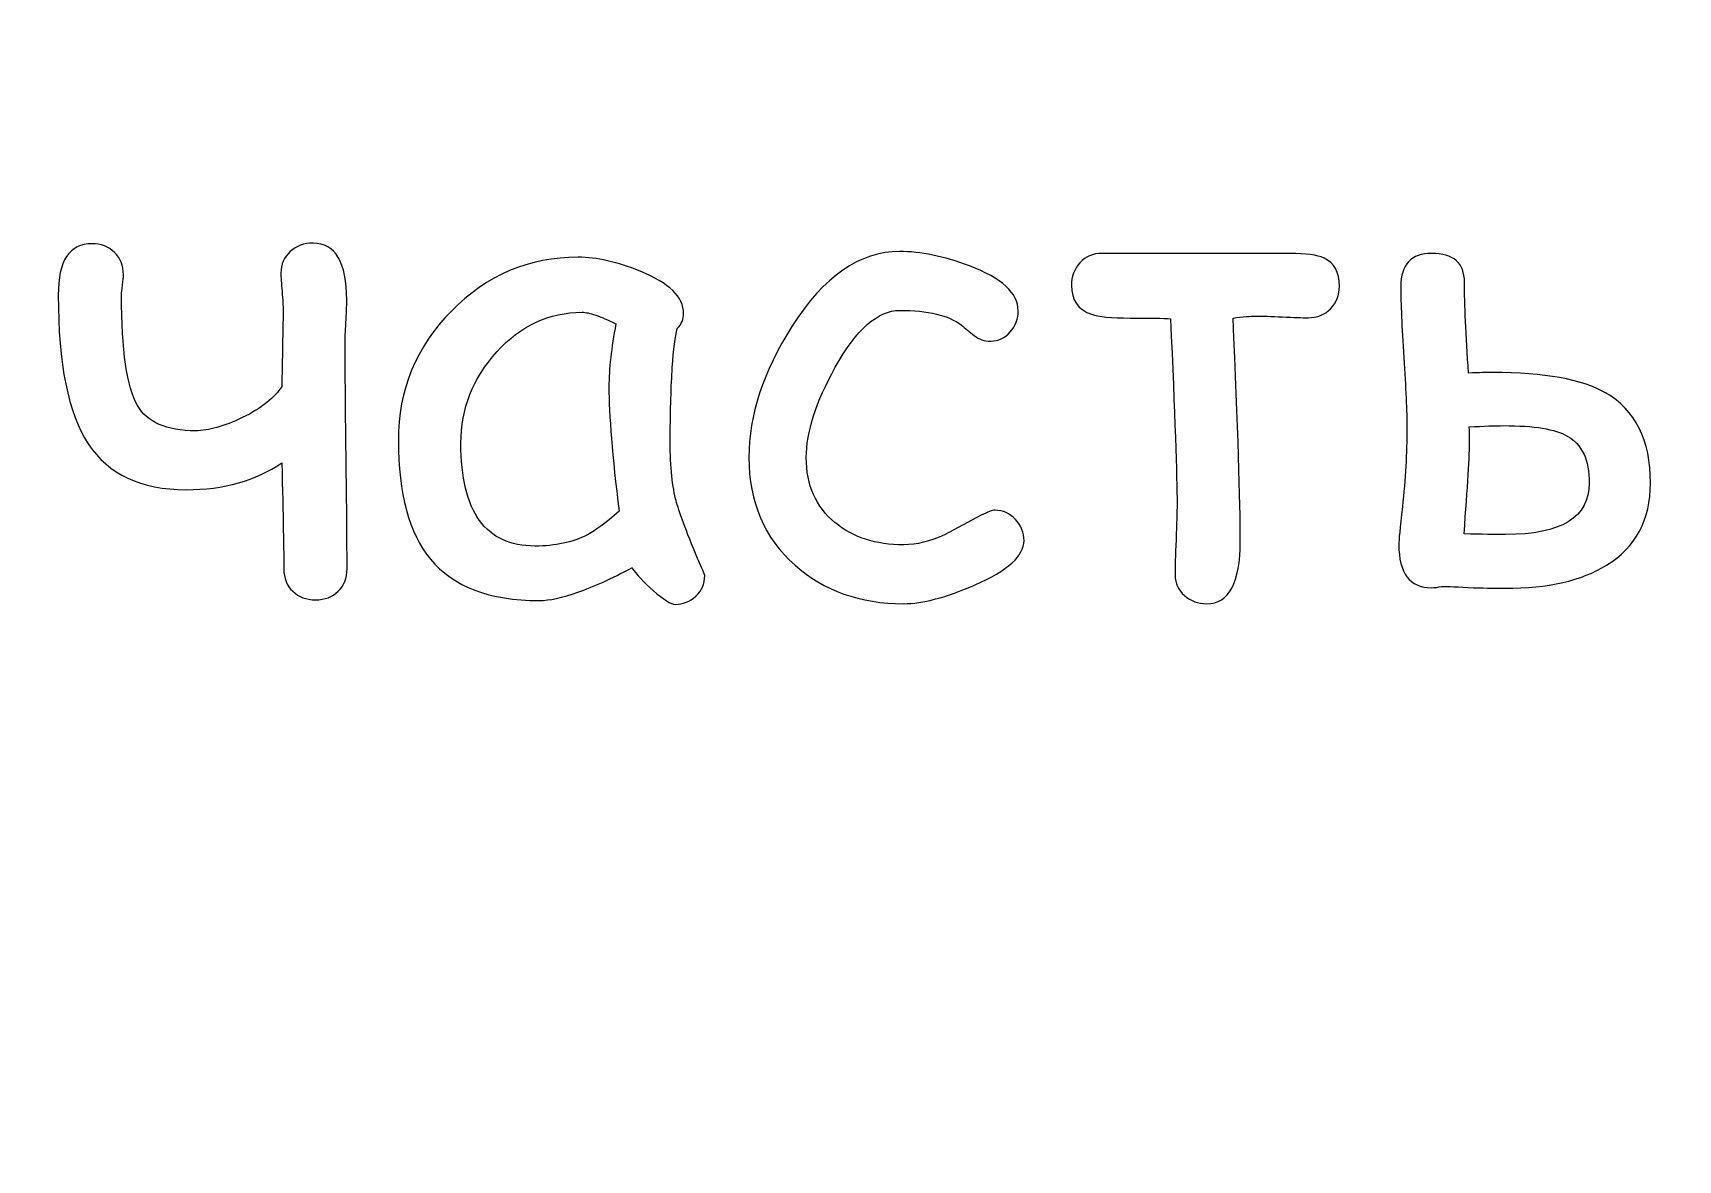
# Model space of a CAD drawing. Header units: centimetres. Extents: x -32 to 84, y -99 to 5.
# Drawn here: x -23.802 to -22.307, y -11.239 to -10.214 of the extents above; entities that cross this region are included whole.
import ezdxf

# ---------------------------------------------------------------- set-up
doc = ezdxf.new("R2010")
doc.units = ezdxf.units.CM
doc.header["$MEASUREMENT"] = 0
doc.layers.add('layer 1', color=7, linetype='Continuous')

msp = doc.modelspace()

# ---------------------------------------------------------------- linework, layer by layer
at = {"layer": 'layer 1', "color": 250, "lineweight": 20}
for points, knots in [([(-32.5, 5.15), (-32.5, 5.15), (-12.50001, 5.15), (-12.50001, 5.15), (-12.50001, 5.15), (-12.50001, 5.15), (-12.50001, -14.85), (-12.50001, -14.85), (-12.50001, -14.85), (-12.50001, -14.85), (-32.5, -14.85), (-32.5, -14.85), (-32.5, -14.85), (-32.5, -14.85), (-32.5, 5.15), (-32.5, 5.15)], [0, 0, 0, 0, 0.2, 0.2, 0.2, 0.2, 0.4, 0.4, 0.4, 0.4, 0.6, 0.6, 0.6, 0.6, 1, 1, 1, 1]), ([(-23.51635, -10.70157), (-23.51635, -10.70991), (-23.51912, -10.7167), (-23.52444, -10.72194), (-23.52444, -10.72194), (-23.52988, -10.72708), (-23.53669, -10.7297), (-23.54499, -10.7297), (-23.54499, -10.7297), (-23.55339, -10.7297), (-23.5604, -10.72708), (-23.56573, -10.72194), (-23.56573, -10.72194), (-23.57117, -10.7168), (-23.57384, -10.71001), (-23.57384, -10.70176), (-23.57384, -10.70176), (-23.57384, -10.68653), (-23.57443, -10.65433), (-23.57561, -10.60515), (-23.57561, -10.60515), (-23.59912, -10.62144), (-23.62826, -10.62959), (-23.66273, -10.62959), (-23.66273, -10.62959), (-23.70372, -10.62959), (-23.73325, -10.61572), (-23.75153, -10.58798), (-23.75153, -10.58798), (-23.76979, -10.56033), (-23.77888, -10.51523), (-23.77888, -10.45276), (-23.77888, -10.45276), (-23.77888, -10.42162), (-23.7687, -10.4061), (-23.74826, -10.4061), (-23.74826, -10.4061), (-23.73997, -10.4061), (-23.73315, -10.40872), (-23.72772, -10.41395), (-23.72772, -10.41395), (-23.72238, -10.41919), (-23.71961, -10.42589), (-23.71961, -10.43433), (-23.71961, -10.43433), (-23.71961, -10.43636), (-23.71991, -10.43947), (-23.72051, -10.44354), (-23.72051, -10.44354), (-23.7211, -10.44761), (-23.7214, -10.45072), (-23.7214, -10.45276), (-23.7214, -10.45276), (-23.7214, -10.5031), (-23.71656, -10.53647), (-23.70688, -10.55296), (-23.70688, -10.55296), (-23.69799, -10.56838), (-23.6804, -10.57605), (-23.65413, -10.57605), (-23.65413, -10.57605), (-23.64238, -10.57605), (-23.62816, -10.57207), (-23.61156, -10.56412), (-23.61156, -10.56412), (-23.59378, -10.55539), (-23.58183, -10.54588), (-23.57561, -10.53569), (-23.57561, -10.53569), (-23.57561, -10.53036), (-23.57542, -10.51872), (-23.57502, -10.50077), (-23.57502, -10.50077), (-23.57462, -10.48273), (-23.57443, -10.47138), (-23.57443, -10.46663), (-23.57443, -10.46663), (-23.57443, -10.46284), (-23.57483, -10.45712), (-23.57542, -10.44955), (-23.57542, -10.44955), (-23.57611, -10.44199), (-23.57651, -10.43636), (-23.57651, -10.43277), (-23.57651, -10.43277), (-23.57651, -10.42482), (-23.57363, -10.41832), (-23.56791, -10.41318), (-23.56791, -10.41318), (-23.56228, -10.40804), (-23.55537, -10.40552), (-23.54726, -10.40552), (-23.54726, -10.40552), (-23.52692, -10.40552), (-23.51664, -10.42278), (-23.51664, -10.45741), (-23.51664, -10.45741), (-23.51664, -10.46255), (-23.51694, -10.46934), (-23.51744, -10.47788), (-23.51744, -10.47788), (-23.51793, -10.48642), (-23.51813, -10.49204), (-23.51813, -10.49466), (-23.51813, -10.49466), (-23.51813, -10.51639), (-23.51784, -10.55092), (-23.51724, -10.59816), (-23.51724, -10.59816), (-23.51664, -10.64531), (-23.51635, -10.67984), (-23.51635, -10.70157)], [0, 0, 0, 0, 0.0344828, 0.0344828, 0.0344828, 0.0344828, 0.0689655, 0.0689655, 0.0689655, 0.0689655, 0.1034483, 0.1034483, 0.1034483, 0.1034483, 0.137931, 0.137931, 0.137931, 0.137931, 0.1724138, 0.1724138, 0.1724138, 0.1724138, 0.2068966, 0.2068966, 0.2068966, 0.2068966, 0.2413793, 0.2413793, 0.2413793, 0.2413793, 0.2758621, 0.2758621, 0.2758621, 0.2758621, 0.3103448, 0.3103448, 0.3103448, 0.3103448, 0.3448276, 0.3448276, 0.3448276, 0.3448276, 0.3793103, 0.3793103, 0.3793103, 0.3793103, 0.4137931, 0.4137931, 0.4137931, 0.4137931, 0.4482759, 0.4482759, 0.4482759, 0.4482759, 0.4827586, 0.4827586, 0.4827586, 0.4827586, 0.5172414, 0.5172414, 0.5172414, 0.5172414, 0.5517241, 0.5517241, 0.5517241, 0.5517241, 0.5862069, 0.5862069, 0.5862069, 0.5862069, 0.6206897, 0.6206897, 0.6206897, 0.6206897, 0.6551724, 0.6551724, 0.6551724, 0.6551724, 0.6896552, 0.6896552, 0.6896552, 0.6896552, 0.7241379, 0.7241379, 0.7241379, 0.7241379, 0.7586207, 0.7586207, 0.7586207, 0.7586207, 0.7931034, 0.7931034, 0.7931034, 0.7931034, 0.8275862, 0.8275862, 0.8275862, 0.8275862, 0.862069, 0.862069, 0.862069, 0.862069, 0.8965517, 0.8965517, 0.8965517, 0.8965517, 0.9310345, 0.9310345, 0.9310345, 0.9310345, 1, 1, 1, 1]), ([(-23.21817, -10.73377), (-23.22182, -10.73377), (-23.22844, -10.7296), (-23.23812, -10.72126), (-23.23812, -10.72126), (-23.24681, -10.7135), (-23.25323, -10.70661), (-23.25748, -10.7006), (-23.25748, -10.7006), (-23.27605, -10.7104), (-23.29234, -10.71777), (-23.30647, -10.72281), (-23.30647, -10.72281), (-23.3205, -10.72776), (-23.33235, -10.73028), (-23.34173, -10.73028), (-23.34173, -10.73028), (-23.38697, -10.73028), (-23.41985, -10.71777), (-23.4405, -10.69274), (-23.4405, -10.69274), (-23.45996, -10.66927), (-23.46974, -10.63328), (-23.46974, -10.58478), (-23.46974, -10.58478), (-23.46974, -10.53899), (-23.45364, -10.4998), (-23.42153, -10.46721), (-23.42153, -10.46721), (-23.38934, -10.43462), (-23.35091, -10.41832), (-23.30637, -10.41832), (-23.30637, -10.41832), (-23.28958, -10.41832), (-23.27072, -10.42259), (-23.24987, -10.43112), (-23.24987, -10.43112), (-23.2236, -10.4417), (-23.21047, -10.4545), (-23.21047, -10.46944), (-23.21047, -10.46944), (-23.21047, -10.47458), (-23.21234, -10.47914), (-23.21619, -10.48312), (-23.21619, -10.48312), (-23.21817, -10.4903), (-23.21965, -10.50213), (-23.22073, -10.51862), (-23.22073, -10.51862), (-23.22182, -10.53511), (-23.22241, -10.55626), (-23.22262, -10.58196), (-23.22262, -10.58196), (-23.22281, -10.60554), (-23.22113, -10.62406), (-23.21768, -10.63774), (-23.21768, -10.63774), (-23.21579, -10.64608), (-23.20978, -10.66277), (-23.1996, -10.6877), (-23.1996, -10.6877), (-23.19822, -10.69119), (-23.19604, -10.69614), (-23.19299, -10.70283), (-23.19299, -10.70283), (-23.19299, -10.70283), (-23.1912, -10.70758), (-23.1912, -10.70758), (-23.1912, -10.70758), (-23.1912, -10.71525), (-23.19387, -10.72146), (-23.1993, -10.7264), (-23.1993, -10.7264), (-23.20474, -10.73135), (-23.21096, -10.73377), (-23.21817, -10.73377)], [0, 0, 0, 0, 0.05, 0.05, 0.05, 0.05, 0.1, 0.1, 0.1, 0.1, 0.15, 0.15, 0.15, 0.15, 0.2, 0.2, 0.2, 0.2, 0.25, 0.25, 0.25, 0.25, 0.3, 0.3, 0.3, 0.3, 0.35, 0.35, 0.35, 0.35, 0.4, 0.4, 0.4, 0.4, 0.45, 0.45, 0.45, 0.45, 0.5, 0.5, 0.5, 0.5, 0.55, 0.55, 0.55, 0.55, 0.6, 0.6, 0.6, 0.6, 0.65, 0.65, 0.65, 0.65, 0.7, 0.7, 0.7, 0.7, 0.75, 0.75, 0.75, 0.75, 0.8, 0.8, 0.8, 0.8, 0.85, 0.85, 0.85, 0.85, 0.9, 0.9, 0.9, 0.9, 1, 1, 1, 1]), ([(-23.01045, -10.73319), (-23.04997, -10.73319), (-23.08295, -10.72146), (-23.10942, -10.69798), (-23.10942, -10.69798), (-23.13718, -10.67334), (-23.15111, -10.64085), (-23.15111, -10.6004), (-23.15111, -10.6004), (-23.15111, -10.56198), (-23.13806, -10.52221), (-23.11199, -10.48127), (-23.11199, -10.48127), (-23.08305, -10.43578), (-23.05035, -10.41308), (-23.01411, -10.41308), (-23.01411, -10.41308), (-22.99515, -10.41308), (-22.97401, -10.41745), (-22.9507, -10.42618), (-22.9507, -10.42618), (-22.92116, -10.43733), (-22.90635, -10.45091), (-22.90635, -10.46702), (-22.90635, -10.46702), (-22.90635, -10.47419), (-22.90872, -10.4806), (-22.91356, -10.48622), (-22.91356, -10.48622), (-22.9184, -10.49175), (-22.92442, -10.49456), (-22.93154, -10.49456), (-22.93154, -10.49456), (-22.93717, -10.49456), (-22.94201, -10.49292), (-22.94616, -10.48962), (-22.94616, -10.48962), (-22.95031, -10.48632), (-22.95436, -10.48312), (-22.95821, -10.47992), (-22.95821, -10.47992), (-22.96956, -10.47109), (-22.98823, -10.46663), (-23.01411, -10.46663), (-23.01411, -10.46663), (-23.03377, -10.46663), (-23.05332, -10.48389), (-23.07258, -10.51833), (-23.07258, -10.51833), (-23.09017, -10.54995), (-23.09895, -10.57731), (-23.09895, -10.6004), (-23.09895, -10.6004), (-23.09895, -10.62542), (-23.09026, -10.64511), (-23.07288, -10.65947), (-23.07288, -10.65947), (-23.05668, -10.67295), (-23.03584, -10.67965), (-23.01036, -10.67965), (-23.01036, -10.67965), (-22.9988, -10.67965), (-22.98645, -10.67664), (-22.97332, -10.67053), (-22.97332, -10.67053), (-22.97332, -10.67053), (-22.93984, -10.65278), (-22.93984, -10.65278), (-22.93984, -10.65278), (-22.934, -10.64977), (-22.92986, -10.64822), (-22.92739, -10.64822), (-22.92739, -10.64822), (-22.92018, -10.64822), (-22.91406, -10.65103), (-22.90882, -10.65666), (-22.90882, -10.65666), (-22.90359, -10.66228), (-22.90101, -10.66869), (-22.90101, -10.67586), (-22.90101, -10.67586), (-22.90101, -10.68974), (-22.91584, -10.70312), (-22.94556, -10.71612), (-22.94556, -10.71612), (-22.97164, -10.72747), (-22.99327, -10.73319), (-23.01045, -10.73319)], [0, 0, 0, 0, 0.0434783, 0.0434783, 0.0434783, 0.0434783, 0.0869565, 0.0869565, 0.0869565, 0.0869565, 0.1304348, 0.1304348, 0.1304348, 0.1304348, 0.173913, 0.173913, 0.173913, 0.173913, 0.2173913, 0.2173913, 0.2173913, 0.2173913, 0.2608696, 0.2608696, 0.2608696, 0.2608696, 0.3043478, 0.3043478, 0.3043478, 0.3043478, 0.3478261, 0.3478261, 0.3478261, 0.3478261, 0.3913043, 0.3913043, 0.3913043, 0.3913043, 0.4347826, 0.4347826, 0.4347826, 0.4347826, 0.4782609, 0.4782609, 0.4782609, 0.4782609, 0.5217391, 0.5217391, 0.5217391, 0.5217391, 0.5652174, 0.5652174, 0.5652174, 0.5652174, 0.6086957, 0.6086957, 0.6086957, 0.6086957, 0.6521739, 0.6521739, 0.6521739, 0.6521739, 0.6956522, 0.6956522, 0.6956522, 0.6956522, 0.7391304, 0.7391304, 0.7391304, 0.7391304, 0.7826087, 0.7826087, 0.7826087, 0.7826087, 0.826087, 0.826087, 0.826087, 0.826087, 0.8695652, 0.8695652, 0.8695652, 0.8695652, 0.9130435, 0.9130435, 0.9130435, 0.9130435, 1, 1, 1, 1]), ([(-22.6144, -10.44451), (-22.6144, -10.45285), (-22.61706, -10.45974), (-22.62239, -10.46517), (-22.62239, -10.46517), (-22.62773, -10.4706), (-22.63454, -10.47332), (-22.64284, -10.47332), (-22.64284, -10.47332), (-22.64807, -10.47332), (-22.65578, -10.47303), (-22.66614, -10.47254), (-22.66614, -10.47254), (-22.67652, -10.47206), (-22.68432, -10.47187), (-22.68955, -10.47187), (-22.68955, -10.47187), (-22.69528, -10.47187), (-22.70249, -10.47245), (-22.71099, -10.47361), (-22.71099, -10.47361), (-22.70665, -10.57323), (-22.70447, -10.64085), (-22.70447, -10.67645), (-22.70447, -10.67645), (-22.70447, -10.71428), (-22.71464, -10.73319), (-22.73509, -10.73319), (-22.73509, -10.73319), (-22.74279, -10.73319), (-22.74951, -10.73077), (-22.75513, -10.72582), (-22.75513, -10.72582), (-22.76087, -10.72087), (-22.76373, -10.71476), (-22.76373, -10.70739), (-22.76373, -10.70739), (-22.76373, -10.70021), (-22.76343, -10.68944), (-22.76284, -10.67509), (-22.76284, -10.67509), (-22.76225, -10.66063), (-22.76196, -10.64987), (-22.76196, -10.64269), (-22.76196, -10.64269), (-22.76196, -10.61776), (-22.76393, -10.56159), (-22.76788, -10.47419), (-22.76788, -10.47419), (-22.77421, -10.47381), (-22.78655, -10.47361), (-22.80462, -10.47361), (-22.80462, -10.47361), (-22.82151, -10.47361), (-22.83317, -10.47245), (-22.83969, -10.47022), (-22.83969, -10.47022), (-22.85183, -10.46605), (-22.85796, -10.45722), (-22.85796, -10.44393), (-22.85796, -10.44393), (-22.85796, -10.43597), (-22.85539, -10.42909), (-22.85026, -10.42336), (-22.85026, -10.42336), (-22.84511, -10.41764), (-22.83851, -10.41483), (-22.83011, -10.41483), (-22.83011, -10.41483), (-22.83011, -10.41483), (-22.65923, -10.41483), (-22.65923, -10.41483), (-22.65923, -10.41483), (-22.64502, -10.41483), (-22.63464, -10.41628), (-22.62832, -10.4191), (-22.62832, -10.4191), (-22.61903, -10.42346), (-22.6144, -10.4319), (-22.6144, -10.44451)], [0, 0, 0, 0, 0.047619, 0.047619, 0.047619, 0.047619, 0.0952381, 0.0952381, 0.0952381, 0.0952381, 0.1428571, 0.1428571, 0.1428571, 0.1428571, 0.1904762, 0.1904762, 0.1904762, 0.1904762, 0.2380952, 0.2380952, 0.2380952, 0.2380952, 0.2857143, 0.2857143, 0.2857143, 0.2857143, 0.3333333, 0.3333333, 0.3333333, 0.3333333, 0.3809524, 0.3809524, 0.3809524, 0.3809524, 0.4285714, 0.4285714, 0.4285714, 0.4285714, 0.4761905, 0.4761905, 0.4761905, 0.4761905, 0.5238095, 0.5238095, 0.5238095, 0.5238095, 0.5714286, 0.5714286, 0.5714286, 0.5714286, 0.6190476, 0.6190476, 0.6190476, 0.6190476, 0.6666667, 0.6666667, 0.6666667, 0.6666667, 0.7142857, 0.7142857, 0.7142857, 0.7142857, 0.7619048, 0.7619048, 0.7619048, 0.7619048, 0.8095238, 0.8095238, 0.8095238, 0.8095238, 0.8571429, 0.8571429, 0.8571429, 0.8571429, 0.9047619, 0.9047619, 0.9047619, 0.9047619, 1, 1, 1, 1]), ([(-22.33161, -10.62368), (-22.33161, -10.65705), (-22.34495, -10.68188), (-22.37151, -10.69817), (-22.37151, -10.69817), (-22.39404, -10.71224), (-22.42476, -10.71922), (-22.46347, -10.71922), (-22.46347, -10.71922), (-22.47059, -10.71922), (-22.48026, -10.71903), (-22.49241, -10.71864), (-22.49241, -10.71864), (-22.50644, -10.71787), (-22.51621, -10.71748), (-22.52165, -10.71748), (-22.52165, -10.71748), (-22.5247, -10.71825), (-22.52777, -10.71864), (-22.53083, -10.71864), (-22.53083, -10.71864), (-22.55048, -10.71864), (-22.56036, -10.70555), (-22.56036, -10.67936), (-22.56036, -10.67936), (-22.56036, -10.67577), (-22.55928, -10.66442), (-22.5571, -10.64521), (-22.5571, -10.64521), (-22.55444, -10.6198), (-22.55305, -10.59603), (-22.55305, -10.57382), (-22.55305, -10.57382), (-22.55305, -10.55868), (-22.55404, -10.53725), (-22.55582, -10.50941), (-22.55582, -10.50941), (-22.55769, -10.48166), (-22.55859, -10.46013), (-22.55859, -10.445), (-22.55859, -10.445), (-22.55859, -10.42492), (-22.5492, -10.41483), (-22.53054, -10.41483), (-22.53054, -10.41483), (-22.51068, -10.41483), (-22.5007, -10.42356), (-22.5007, -10.44102), (-22.5007, -10.44102), (-22.5007, -10.461), (-22.49942, -10.48855), (-22.49696, -10.52367), (-22.49696, -10.52367), (-22.48747, -10.52328), (-22.48007, -10.52308), (-22.47473, -10.52308), (-22.47473, -10.52308), (-22.42821, -10.52308), (-22.39414, -10.52929), (-22.37241, -10.54161), (-22.37241, -10.54161), (-22.34524, -10.55713), (-22.33161, -10.58449), (-22.33161, -10.62368)], [0, 0, 0, 0, 0.0588235, 0.0588235, 0.0588235, 0.0588235, 0.1176471, 0.1176471, 0.1176471, 0.1176471, 0.1764706, 0.1764706, 0.1764706, 0.1764706, 0.2352941, 0.2352941, 0.2352941, 0.2352941, 0.2941176, 0.2941176, 0.2941176, 0.2941176, 0.3529412, 0.3529412, 0.3529412, 0.3529412, 0.4117647, 0.4117647, 0.4117647, 0.4117647, 0.4705882, 0.4705882, 0.4705882, 0.4705882, 0.5294118, 0.5294118, 0.5294118, 0.5294118, 0.5882353, 0.5882353, 0.5882353, 0.5882353, 0.6470588, 0.6470588, 0.6470588, 0.6470588, 0.7058824, 0.7058824, 0.7058824, 0.7058824, 0.7647059, 0.7647059, 0.7647059, 0.7647059, 0.8235294, 0.8235294, 0.8235294, 0.8235294, 0.8823529, 0.8823529, 0.8823529, 0.8823529, 1, 1, 1, 1]), ([(-23.27832, -10.53618), (-23.27832, -10.52803), (-23.27782, -10.51911), (-23.27673, -10.5095), (-23.27673, -10.5095), (-23.27565, -10.4999), (-23.27408, -10.48971), (-23.2719, -10.47895), (-23.2719, -10.47895), (-23.27911, -10.47526), (-23.28524, -10.47264), (-23.29037, -10.4709), (-23.29037, -10.4709), (-23.29551, -10.46925), (-23.29955, -10.46837), (-23.30272, -10.46837), (-23.30272, -10.46837), (-23.33264, -10.46837), (-23.35852, -10.4804), (-23.38025, -10.50436), (-23.38025, -10.50436), (-23.40198, -10.52842), (-23.41285, -10.55606), (-23.41285, -10.5874), (-23.41285, -10.5874), (-23.41285, -10.61853), (-23.40722, -10.64191), (-23.39606, -10.65743), (-23.39606, -10.65743), (-23.3848, -10.67305), (-23.36801, -10.68081), (-23.34559, -10.68081), (-23.34559, -10.68081), (-23.32701, -10.68081), (-23.31131, -10.67751), (-23.29827, -10.67082), (-23.29827, -10.67082), (-23.29136, -10.66723), (-23.28158, -10.66005), (-23.26904, -10.64919), (-23.26904, -10.64919), (-23.27526, -10.59884), (-23.27832, -10.56121), (-23.27832, -10.53618)], [0, 0, 0, 0, 0.0833333, 0.0833333, 0.0833333, 0.0833333, 0.1666667, 0.1666667, 0.1666667, 0.1666667, 0.25, 0.25, 0.25, 0.25, 0.3333333, 0.3333333, 0.3333333, 0.3333333, 0.4166667, 0.4166667, 0.4166667, 0.4166667, 0.5, 0.5, 0.5, 0.5, 0.5833333, 0.5833333, 0.5833333, 0.5833333, 0.6666667, 0.6666667, 0.6666667, 0.6666667, 0.75, 0.75, 0.75, 0.75, 0.8333333, 0.8333333, 0.8333333, 0.8333333, 1, 1, 1, 1]), ([(-22.38732, -10.62368), (-22.38732, -10.60243), (-22.39393, -10.58817), (-22.40727, -10.5808), (-22.40727, -10.5808), (-22.41804, -10.5745), (-22.43739, -10.57139), (-22.46515, -10.57139), (-22.46515, -10.57139), (-22.47265, -10.57139), (-22.48303, -10.57178), (-22.49636, -10.57256), (-22.49636, -10.57256), (-22.49616, -10.57653), (-22.49606, -10.58032), (-22.49606, -10.5839), (-22.49606, -10.5839), (-22.49606, -10.59826), (-22.49774, -10.62688), (-22.5011, -10.66975), (-22.5011, -10.66975), (-22.48511, -10.67014), (-22.47246, -10.67033), (-22.46327, -10.67033), (-22.46327, -10.67033), (-22.41261, -10.67033), (-22.38732, -10.65481), (-22.38732, -10.62368)], [0, 0, 0, 0, 0.125, 0.125, 0.125, 0.125, 0.25, 0.25, 0.25, 0.25, 0.375, 0.375, 0.375, 0.375, 0.5, 0.5, 0.5, 0.5, 0.625, 0.625, 0.625, 0.625, 0.75, 0.75, 0.75, 0.75, 1, 1, 1, 1])]:
    msp.add_open_spline(points, degree=3, knots=knots, dxfattribs=at)
at = {"layer": 'layer 1', "color": 250}
for points, knots in [([(-23.51635, -10.70157), (-23.51635, -10.70991), (-23.51912, -10.7167), (-23.52444, -10.72194), (-23.52444, -10.72194), (-23.52988, -10.72708), (-23.53669, -10.7297), (-23.54499, -10.7297), (-23.54499, -10.7297), (-23.55339, -10.7297), (-23.5604, -10.72708), (-23.56573, -10.72194), (-23.56573, -10.72194), (-23.57117, -10.7168), (-23.57384, -10.71001), (-23.57384, -10.70176), (-23.57384, -10.70176), (-23.57384, -10.68653), (-23.57443, -10.65433), (-23.57561, -10.60515), (-23.57561, -10.60515), (-23.59912, -10.62144), (-23.62826, -10.62959), (-23.66273, -10.62959), (-23.66273, -10.62959), (-23.70372, -10.62959), (-23.73325, -10.61572), (-23.75153, -10.58798), (-23.75153, -10.58798), (-23.76979, -10.56033), (-23.77888, -10.51523), (-23.77888, -10.45276), (-23.77888, -10.45276), (-23.77888, -10.42162), (-23.7687, -10.4061), (-23.74826, -10.4061), (-23.74826, -10.4061), (-23.73997, -10.4061), (-23.73315, -10.40872), (-23.72772, -10.41395), (-23.72772, -10.41395), (-23.72238, -10.41919), (-23.71961, -10.42589), (-23.71961, -10.43433), (-23.71961, -10.43433), (-23.71961, -10.43636), (-23.71991, -10.43947), (-23.72051, -10.44354), (-23.72051, -10.44354), (-23.7211, -10.44761), (-23.7214, -10.45072), (-23.7214, -10.45276), (-23.7214, -10.45276), (-23.7214, -10.5031), (-23.71656, -10.53647), (-23.70688, -10.55296), (-23.70688, -10.55296), (-23.69799, -10.56838), (-23.6804, -10.57605), (-23.65413, -10.57605), (-23.65413, -10.57605), (-23.64238, -10.57605), (-23.62816, -10.57207), (-23.61156, -10.56412), (-23.61156, -10.56412), (-23.59378, -10.55539), (-23.58183, -10.54588), (-23.57561, -10.53569), (-23.57561, -10.53569), (-23.57561, -10.53036), (-23.57542, -10.51872), (-23.57502, -10.50077), (-23.57502, -10.50077), (-23.57462, -10.48273), (-23.57443, -10.47138), (-23.57443, -10.46663), (-23.57443, -10.46663), (-23.57443, -10.46284), (-23.57483, -10.45712), (-23.57542, -10.44955), (-23.57542, -10.44955), (-23.57611, -10.44199), (-23.57651, -10.43636), (-23.57651, -10.43277), (-23.57651, -10.43277), (-23.57651, -10.42482), (-23.57363, -10.41832), (-23.56791, -10.41318), (-23.56791, -10.41318), (-23.56228, -10.40804), (-23.55537, -10.40552), (-23.54726, -10.40552), (-23.54726, -10.40552), (-23.52692, -10.40552), (-23.51664, -10.42278), (-23.51664, -10.45741), (-23.51664, -10.45741), (-23.51664, -10.46255), (-23.51694, -10.46934), (-23.51744, -10.47788), (-23.51744, -10.47788), (-23.51793, -10.48642), (-23.51813, -10.49204), (-23.51813, -10.49466), (-23.51813, -10.49466), (-23.51813, -10.51639), (-23.51784, -10.55092), (-23.51724, -10.59816), (-23.51724, -10.59816), (-23.51664, -10.64531), (-23.51635, -10.67984), (-23.51635, -10.70157)], [0, 0, 0, 0, 0.0344828, 0.0344828, 0.0344828, 0.0344828, 0.0689655, 0.0689655, 0.0689655, 0.0689655, 0.1034483, 0.1034483, 0.1034483, 0.1034483, 0.137931, 0.137931, 0.137931, 0.137931, 0.1724138, 0.1724138, 0.1724138, 0.1724138, 0.2068966, 0.2068966, 0.2068966, 0.2068966, 0.2413793, 0.2413793, 0.2413793, 0.2413793, 0.2758621, 0.2758621, 0.2758621, 0.2758621, 0.3103448, 0.3103448, 0.3103448, 0.3103448, 0.3448276, 0.3448276, 0.3448276, 0.3448276, 0.3793103, 0.3793103, 0.3793103, 0.3793103, 0.4137931, 0.4137931, 0.4137931, 0.4137931, 0.4482759, 0.4482759, 0.4482759, 0.4482759, 0.4827586, 0.4827586, 0.4827586, 0.4827586, 0.5172414, 0.5172414, 0.5172414, 0.5172414, 0.5517241, 0.5517241, 0.5517241, 0.5517241, 0.5862069, 0.5862069, 0.5862069, 0.5862069, 0.6206897, 0.6206897, 0.6206897, 0.6206897, 0.6551724, 0.6551724, 0.6551724, 0.6551724, 0.6896552, 0.6896552, 0.6896552, 0.6896552, 0.7241379, 0.7241379, 0.7241379, 0.7241379, 0.7586207, 0.7586207, 0.7586207, 0.7586207, 0.7931034, 0.7931034, 0.7931034, 0.7931034, 0.8275862, 0.8275862, 0.8275862, 0.8275862, 0.862069, 0.862069, 0.862069, 0.862069, 0.8965517, 0.8965517, 0.8965517, 0.8965517, 0.9310345, 0.9310345, 0.9310345, 0.9310345, 1, 1, 1, 1]), ([(-23.21817, -10.73377), (-23.22182, -10.73377), (-23.22844, -10.7296), (-23.23812, -10.72126), (-23.23812, -10.72126), (-23.24681, -10.7135), (-23.25323, -10.70661), (-23.25748, -10.7006), (-23.25748, -10.7006), (-23.27605, -10.7104), (-23.29234, -10.71777), (-23.30647, -10.72281), (-23.30647, -10.72281), (-23.3205, -10.72776), (-23.33235, -10.73028), (-23.34173, -10.73028), (-23.34173, -10.73028), (-23.38697, -10.73028), (-23.41985, -10.71777), (-23.4405, -10.69274), (-23.4405, -10.69274), (-23.45996, -10.66927), (-23.46974, -10.63328), (-23.46974, -10.58478), (-23.46974, -10.58478), (-23.46974, -10.53899), (-23.45364, -10.4998), (-23.42153, -10.46721), (-23.42153, -10.46721), (-23.38934, -10.43462), (-23.35091, -10.41832), (-23.30637, -10.41832), (-23.30637, -10.41832), (-23.28958, -10.41832), (-23.27072, -10.42259), (-23.24987, -10.43112), (-23.24987, -10.43112), (-23.2236, -10.4417), (-23.21047, -10.4545), (-23.21047, -10.46944), (-23.21047, -10.46944), (-23.21047, -10.47458), (-23.21234, -10.47914), (-23.21619, -10.48312), (-23.21619, -10.48312), (-23.21817, -10.4903), (-23.21965, -10.50213), (-23.22073, -10.51862), (-23.22073, -10.51862), (-23.22182, -10.53511), (-23.22241, -10.55626), (-23.22262, -10.58196), (-23.22262, -10.58196), (-23.22281, -10.60554), (-23.22113, -10.62406), (-23.21768, -10.63774), (-23.21768, -10.63774), (-23.21579, -10.64608), (-23.20978, -10.66277), (-23.1996, -10.6877), (-23.1996, -10.6877), (-23.19822, -10.69119), (-23.19604, -10.69614), (-23.19299, -10.70283), (-23.19299, -10.70283), (-23.19299, -10.70283), (-23.1912, -10.70758), (-23.1912, -10.70758), (-23.1912, -10.70758), (-23.1912, -10.71525), (-23.19387, -10.72146), (-23.1993, -10.7264), (-23.1993, -10.7264), (-23.20474, -10.73135), (-23.21096, -10.73377), (-23.21817, -10.73377)], [0, 0, 0, 0, 0.05, 0.05, 0.05, 0.05, 0.1, 0.1, 0.1, 0.1, 0.15, 0.15, 0.15, 0.15, 0.2, 0.2, 0.2, 0.2, 0.25, 0.25, 0.25, 0.25, 0.3, 0.3, 0.3, 0.3, 0.35, 0.35, 0.35, 0.35, 0.4, 0.4, 0.4, 0.4, 0.45, 0.45, 0.45, 0.45, 0.5, 0.5, 0.5, 0.5, 0.55, 0.55, 0.55, 0.55, 0.6, 0.6, 0.6, 0.6, 0.65, 0.65, 0.65, 0.65, 0.7, 0.7, 0.7, 0.7, 0.75, 0.75, 0.75, 0.75, 0.8, 0.8, 0.8, 0.8, 0.85, 0.85, 0.85, 0.85, 0.9, 0.9, 0.9, 0.9, 1, 1, 1, 1]), ([(-23.01045, -10.73319), (-23.04997, -10.73319), (-23.08295, -10.72146), (-23.10942, -10.69798), (-23.10942, -10.69798), (-23.13718, -10.67334), (-23.15111, -10.64085), (-23.15111, -10.6004), (-23.15111, -10.6004), (-23.15111, -10.56198), (-23.13806, -10.52221), (-23.11199, -10.48127), (-23.11199, -10.48127), (-23.08305, -10.43578), (-23.05035, -10.41308), (-23.01411, -10.41308), (-23.01411, -10.41308), (-22.99515, -10.41308), (-22.97401, -10.41745), (-22.9507, -10.42618), (-22.9507, -10.42618), (-22.92116, -10.43733), (-22.90635, -10.45091), (-22.90635, -10.46702), (-22.90635, -10.46702), (-22.90635, -10.47419), (-22.90872, -10.4806), (-22.91356, -10.48622), (-22.91356, -10.48622), (-22.9184, -10.49175), (-22.92442, -10.49456), (-22.93154, -10.49456), (-22.93154, -10.49456), (-22.93717, -10.49456), (-22.94201, -10.49292), (-22.94616, -10.48962), (-22.94616, -10.48962), (-22.95031, -10.48632), (-22.95436, -10.48312), (-22.95821, -10.47992), (-22.95821, -10.47992), (-22.96956, -10.47109), (-22.98823, -10.46663), (-23.01411, -10.46663), (-23.01411, -10.46663), (-23.03377, -10.46663), (-23.05332, -10.48389), (-23.07258, -10.51833), (-23.07258, -10.51833), (-23.09017, -10.54995), (-23.09895, -10.57731), (-23.09895, -10.6004), (-23.09895, -10.6004), (-23.09895, -10.62542), (-23.09026, -10.64511), (-23.07288, -10.65947), (-23.07288, -10.65947), (-23.05668, -10.67295), (-23.03584, -10.67965), (-23.01036, -10.67965), (-23.01036, -10.67965), (-22.9988, -10.67965), (-22.98645, -10.67664), (-22.97332, -10.67053), (-22.97332, -10.67053), (-22.97332, -10.67053), (-22.93984, -10.65278), (-22.93984, -10.65278), (-22.93984, -10.65278), (-22.934, -10.64977), (-22.92986, -10.64822), (-22.92739, -10.64822), (-22.92739, -10.64822), (-22.92018, -10.64822), (-22.91406, -10.65103), (-22.90882, -10.65666), (-22.90882, -10.65666), (-22.90359, -10.66228), (-22.90101, -10.66869), (-22.90101, -10.67586), (-22.90101, -10.67586), (-22.90101, -10.68974), (-22.91584, -10.70312), (-22.94556, -10.71612), (-22.94556, -10.71612), (-22.97164, -10.72747), (-22.99327, -10.73319), (-23.01045, -10.73319)], [0, 0, 0, 0, 0.0434783, 0.0434783, 0.0434783, 0.0434783, 0.0869565, 0.0869565, 0.0869565, 0.0869565, 0.1304348, 0.1304348, 0.1304348, 0.1304348, 0.173913, 0.173913, 0.173913, 0.173913, 0.2173913, 0.2173913, 0.2173913, 0.2173913, 0.2608696, 0.2608696, 0.2608696, 0.2608696, 0.3043478, 0.3043478, 0.3043478, 0.3043478, 0.3478261, 0.3478261, 0.3478261, 0.3478261, 0.3913043, 0.3913043, 0.3913043, 0.3913043, 0.4347826, 0.4347826, 0.4347826, 0.4347826, 0.4782609, 0.4782609, 0.4782609, 0.4782609, 0.5217391, 0.5217391, 0.5217391, 0.5217391, 0.5652174, 0.5652174, 0.5652174, 0.5652174, 0.6086957, 0.6086957, 0.6086957, 0.6086957, 0.6521739, 0.6521739, 0.6521739, 0.6521739, 0.6956522, 0.6956522, 0.6956522, 0.6956522, 0.7391304, 0.7391304, 0.7391304, 0.7391304, 0.7826087, 0.7826087, 0.7826087, 0.7826087, 0.826087, 0.826087, 0.826087, 0.826087, 0.8695652, 0.8695652, 0.8695652, 0.8695652, 0.9130435, 0.9130435, 0.9130435, 0.9130435, 1, 1, 1, 1]), ([(-22.6144, -10.44451), (-22.6144, -10.45285), (-22.61706, -10.45974), (-22.62239, -10.46517), (-22.62239, -10.46517), (-22.62773, -10.4706), (-22.63454, -10.47332), (-22.64284, -10.47332), (-22.64284, -10.47332), (-22.64807, -10.47332), (-22.65578, -10.47303), (-22.66614, -10.47254), (-22.66614, -10.47254), (-22.67652, -10.47206), (-22.68432, -10.47187), (-22.68955, -10.47187), (-22.68955, -10.47187), (-22.69528, -10.47187), (-22.70249, -10.47245), (-22.71099, -10.47361), (-22.71099, -10.47361), (-22.70665, -10.57323), (-22.70447, -10.64085), (-22.70447, -10.67645), (-22.70447, -10.67645), (-22.70447, -10.71428), (-22.71464, -10.73319), (-22.73509, -10.73319), (-22.73509, -10.73319), (-22.74279, -10.73319), (-22.74951, -10.73077), (-22.75513, -10.72582), (-22.75513, -10.72582), (-22.76087, -10.72087), (-22.76373, -10.71476), (-22.76373, -10.70739), (-22.76373, -10.70739), (-22.76373, -10.70021), (-22.76343, -10.68944), (-22.76284, -10.67509), (-22.76284, -10.67509), (-22.76225, -10.66063), (-22.76196, -10.64987), (-22.76196, -10.64269), (-22.76196, -10.64269), (-22.76196, -10.61776), (-22.76393, -10.56159), (-22.76788, -10.47419), (-22.76788, -10.47419), (-22.77421, -10.47381), (-22.78655, -10.47361), (-22.80462, -10.47361), (-22.80462, -10.47361), (-22.82151, -10.47361), (-22.83317, -10.47245), (-22.83969, -10.47022), (-22.83969, -10.47022), (-22.85183, -10.46605), (-22.85796, -10.45722), (-22.85796, -10.44393), (-22.85796, -10.44393), (-22.85796, -10.43597), (-22.85539, -10.42909), (-22.85026, -10.42336), (-22.85026, -10.42336), (-22.84511, -10.41764), (-22.83851, -10.41483), (-22.83011, -10.41483), (-22.83011, -10.41483), (-22.83011, -10.41483), (-22.65923, -10.41483), (-22.65923, -10.41483), (-22.65923, -10.41483), (-22.64502, -10.41483), (-22.63464, -10.41628), (-22.62832, -10.4191), (-22.62832, -10.4191), (-22.61903, -10.42346), (-22.6144, -10.4319), (-22.6144, -10.44451)], [0, 0, 0, 0, 0.047619, 0.047619, 0.047619, 0.047619, 0.0952381, 0.0952381, 0.0952381, 0.0952381, 0.1428571, 0.1428571, 0.1428571, 0.1428571, 0.1904762, 0.1904762, 0.1904762, 0.1904762, 0.2380952, 0.2380952, 0.2380952, 0.2380952, 0.2857143, 0.2857143, 0.2857143, 0.2857143, 0.3333333, 0.3333333, 0.3333333, 0.3333333, 0.3809524, 0.3809524, 0.3809524, 0.3809524, 0.4285714, 0.4285714, 0.4285714, 0.4285714, 0.4761905, 0.4761905, 0.4761905, 0.4761905, 0.5238095, 0.5238095, 0.5238095, 0.5238095, 0.5714286, 0.5714286, 0.5714286, 0.5714286, 0.6190476, 0.6190476, 0.6190476, 0.6190476, 0.6666667, 0.6666667, 0.6666667, 0.6666667, 0.7142857, 0.7142857, 0.7142857, 0.7142857, 0.7619048, 0.7619048, 0.7619048, 0.7619048, 0.8095238, 0.8095238, 0.8095238, 0.8095238, 0.8571429, 0.8571429, 0.8571429, 0.8571429, 0.9047619, 0.9047619, 0.9047619, 0.9047619, 1, 1, 1, 1]), ([(-22.33161, -10.62368), (-22.33161, -10.65705), (-22.34495, -10.68188), (-22.37151, -10.69817), (-22.37151, -10.69817), (-22.39404, -10.71224), (-22.42476, -10.71922), (-22.46347, -10.71922), (-22.46347, -10.71922), (-22.47059, -10.71922), (-22.48026, -10.71903), (-22.49241, -10.71864), (-22.49241, -10.71864), (-22.50644, -10.71787), (-22.51621, -10.71748), (-22.52165, -10.71748), (-22.52165, -10.71748), (-22.5247, -10.71825), (-22.52777, -10.71864), (-22.53083, -10.71864), (-22.53083, -10.71864), (-22.55048, -10.71864), (-22.56036, -10.70555), (-22.56036, -10.67936), (-22.56036, -10.67936), (-22.56036, -10.67577), (-22.55928, -10.66442), (-22.5571, -10.64521), (-22.5571, -10.64521), (-22.55444, -10.6198), (-22.55305, -10.59603), (-22.55305, -10.57382), (-22.55305, -10.57382), (-22.55305, -10.55868), (-22.55404, -10.53725), (-22.55582, -10.50941), (-22.55582, -10.50941), (-22.55769, -10.48166), (-22.55859, -10.46013), (-22.55859, -10.445), (-22.55859, -10.445), (-22.55859, -10.42492), (-22.5492, -10.41483), (-22.53054, -10.41483), (-22.53054, -10.41483), (-22.51068, -10.41483), (-22.5007, -10.42356), (-22.5007, -10.44102), (-22.5007, -10.44102), (-22.5007, -10.461), (-22.49942, -10.48855), (-22.49696, -10.52367), (-22.49696, -10.52367), (-22.48747, -10.52328), (-22.48007, -10.52308), (-22.47473, -10.52308), (-22.47473, -10.52308), (-22.42821, -10.52308), (-22.39414, -10.52929), (-22.37241, -10.54161), (-22.37241, -10.54161), (-22.34524, -10.55713), (-22.33161, -10.58449), (-22.33161, -10.62368)], [0, 0, 0, 0, 0.0588235, 0.0588235, 0.0588235, 0.0588235, 0.1176471, 0.1176471, 0.1176471, 0.1176471, 0.1764706, 0.1764706, 0.1764706, 0.1764706, 0.2352941, 0.2352941, 0.2352941, 0.2352941, 0.2941176, 0.2941176, 0.2941176, 0.2941176, 0.3529412, 0.3529412, 0.3529412, 0.3529412, 0.4117647, 0.4117647, 0.4117647, 0.4117647, 0.4705882, 0.4705882, 0.4705882, 0.4705882, 0.5294118, 0.5294118, 0.5294118, 0.5294118, 0.5882353, 0.5882353, 0.5882353, 0.5882353, 0.6470588, 0.6470588, 0.6470588, 0.6470588, 0.7058824, 0.7058824, 0.7058824, 0.7058824, 0.7647059, 0.7647059, 0.7647059, 0.7647059, 0.8235294, 0.8235294, 0.8235294, 0.8235294, 0.8823529, 0.8823529, 0.8823529, 0.8823529, 1, 1, 1, 1]), ([(-23.27832, -10.53618), (-23.27832, -10.52803), (-23.27782, -10.51911), (-23.27673, -10.5095), (-23.27673, -10.5095), (-23.27565, -10.4999), (-23.27408, -10.48971), (-23.2719, -10.47895), (-23.2719, -10.47895), (-23.27911, -10.47526), (-23.28524, -10.47264), (-23.29037, -10.4709), (-23.29037, -10.4709), (-23.29551, -10.46925), (-23.29955, -10.46837), (-23.30272, -10.46837), (-23.30272, -10.46837), (-23.33264, -10.46837), (-23.35852, -10.4804), (-23.38025, -10.50436), (-23.38025, -10.50436), (-23.40198, -10.52842), (-23.41285, -10.55606), (-23.41285, -10.5874), (-23.41285, -10.5874), (-23.41285, -10.61853), (-23.40722, -10.64191), (-23.39606, -10.65743), (-23.39606, -10.65743), (-23.3848, -10.67305), (-23.36801, -10.68081), (-23.34559, -10.68081), (-23.34559, -10.68081), (-23.32701, -10.68081), (-23.31131, -10.67751), (-23.29827, -10.67082), (-23.29827, -10.67082), (-23.29136, -10.66723), (-23.28158, -10.66005), (-23.26904, -10.64919), (-23.26904, -10.64919), (-23.27526, -10.59884), (-23.27832, -10.56121), (-23.27832, -10.53618)], [0, 0, 0, 0, 0.0833333, 0.0833333, 0.0833333, 0.0833333, 0.1666667, 0.1666667, 0.1666667, 0.1666667, 0.25, 0.25, 0.25, 0.25, 0.3333333, 0.3333333, 0.3333333, 0.3333333, 0.4166667, 0.4166667, 0.4166667, 0.4166667, 0.5, 0.5, 0.5, 0.5, 0.5833333, 0.5833333, 0.5833333, 0.5833333, 0.6666667, 0.6666667, 0.6666667, 0.6666667, 0.75, 0.75, 0.75, 0.75, 0.8333333, 0.8333333, 0.8333333, 0.8333333, 1, 1, 1, 1]), ([(-22.38732, -10.62368), (-22.38732, -10.60243), (-22.39393, -10.58817), (-22.40727, -10.5808), (-22.40727, -10.5808), (-22.41804, -10.5745), (-22.43739, -10.57139), (-22.46515, -10.57139), (-22.46515, -10.57139), (-22.47265, -10.57139), (-22.48303, -10.57178), (-22.49636, -10.57256), (-22.49636, -10.57256), (-22.49616, -10.57653), (-22.49606, -10.58032), (-22.49606, -10.5839), (-22.49606, -10.5839), (-22.49606, -10.59826), (-22.49774, -10.62688), (-22.5011, -10.66975), (-22.5011, -10.66975), (-22.48511, -10.67014), (-22.47246, -10.67033), (-22.46327, -10.67033), (-22.46327, -10.67033), (-22.41261, -10.67033), (-22.38732, -10.65481), (-22.38732, -10.62368)], [0, 0, 0, 0, 0.125, 0.125, 0.125, 0.125, 0.25, 0.25, 0.25, 0.25, 0.375, 0.375, 0.375, 0.375, 0.5, 0.5, 0.5, 0.5, 0.625, 0.625, 0.625, 0.625, 0.75, 0.75, 0.75, 0.75, 1, 1, 1, 1])]:
    msp.add_open_spline(points, degree=3, knots=knots, dxfattribs=at)

doc.saveas('drawing.dxf')
